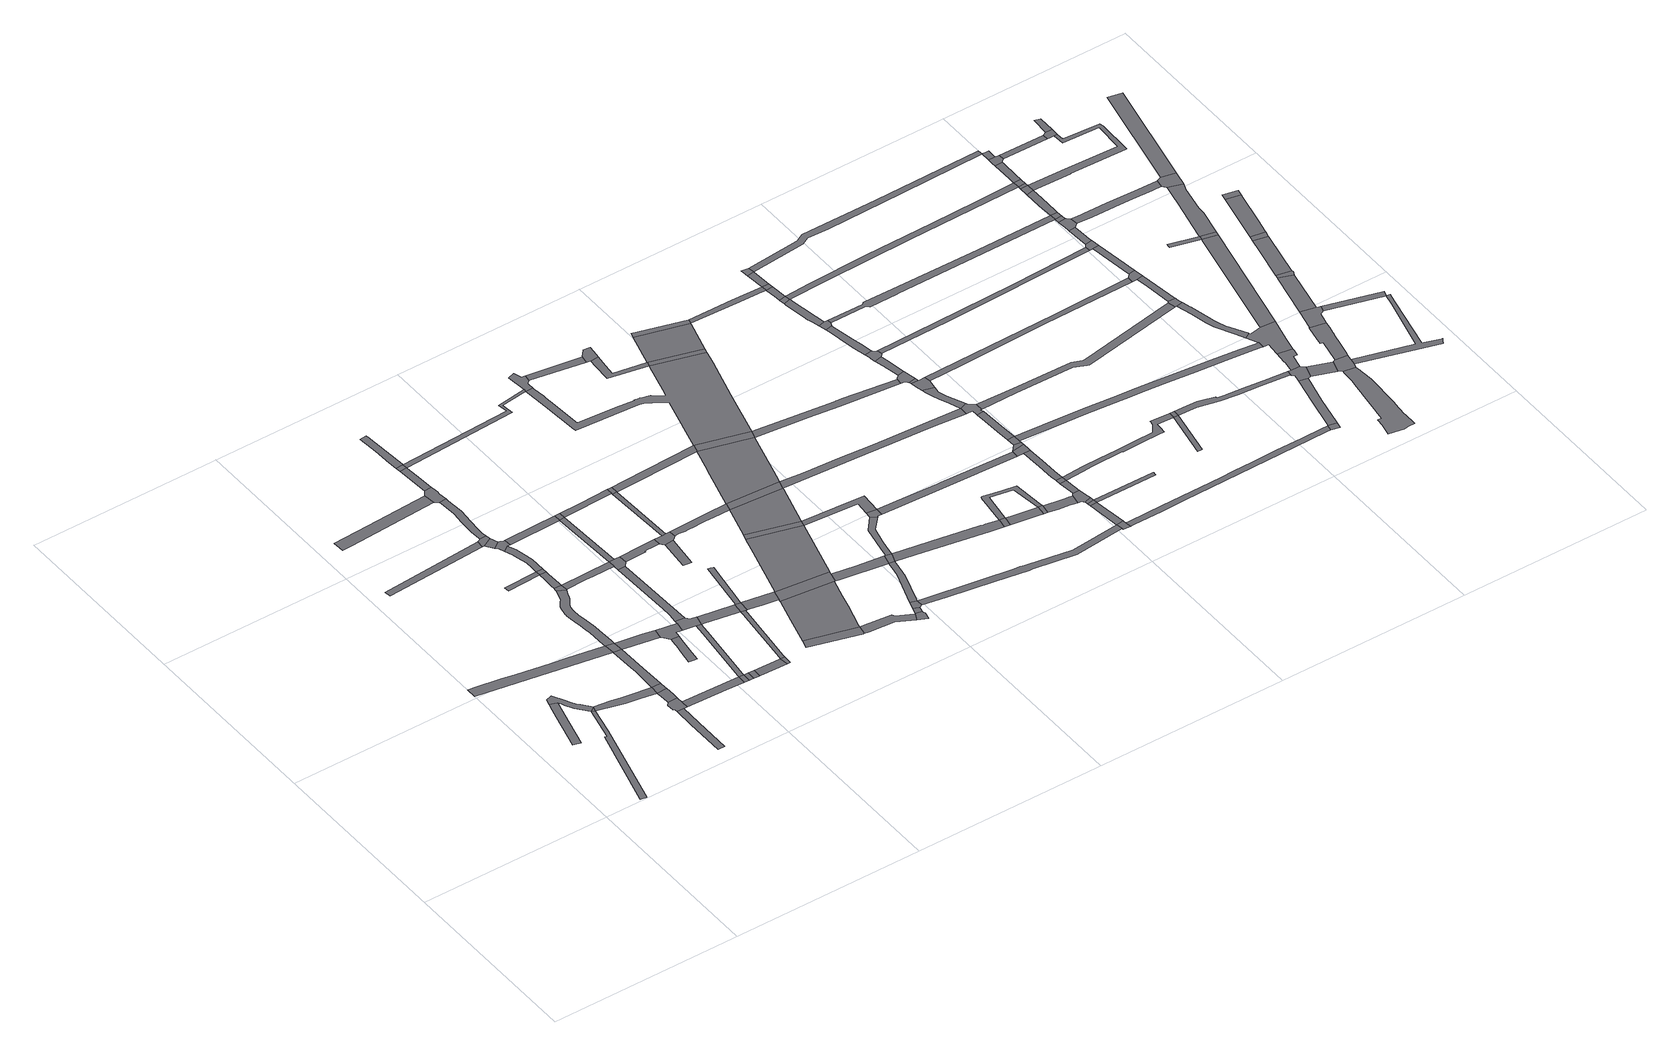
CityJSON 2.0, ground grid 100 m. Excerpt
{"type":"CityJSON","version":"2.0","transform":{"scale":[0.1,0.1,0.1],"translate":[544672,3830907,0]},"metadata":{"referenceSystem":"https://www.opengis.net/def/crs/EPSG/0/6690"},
"CityObjects":{
"road1":{"type":"Road","attributes":{"RoadStructureAttribute.sectionType":"1"},"geometry":[{"type":"MultiSurface","lod":"1","boundaries":[[[0,1,2,3,4,5,6,7,8,9]]]}]},
"road2":{"type":"Road","attributes":{"RoadStructureAttribute.sectionType":"1"},"geometry":[{"type":"MultiSurface","lod":"1","boundaries":[[[10,11,12,13,14,15,16,17]]]}]},
"road3":{"type":"Road","geometry":[{"type":"MultiSurface","lod":"1","boundaries":[[[18,19,20,21,22,23,10,17,24,25,26,0,27]]]}]},
"road4":{"type":"Road","geometry":[{"type":"MultiSurface","lod":"1","boundaries":[[[27,0,9]]]}]},
"road5":{"type":"Road","attributes":{"RoadStructureAttribute.sectionType":"1"},"geometry":[{"type":"MultiSurface","lod":"1","boundaries":[[[28,29,30,31,32,33,34,35,36]]]}]},
"road6":{"type":"Road","attributes":{"RoadStructureAttribute.sectionType":"1"},"geometry":[{"type":"MultiSurface","lod":"1","boundaries":[[[37,38,39,27,9,40,41,42,43,44]]]}]},
"road7":{"type":"Road","attributes":{"RoadStructureAttribute.sectionType":"1"},"geometry":[{"type":"MultiSurface","lod":"1","boundaries":[[[45,46,47,48,49,50,51]]]}]},
"road8":{"type":"Road","geometry":[{"type":"MultiSurface","lod":"1","boundaries":[[[52,53,54,55,56,57,45,51,58,59]]]}]},
"road9":{"type":"Road","attributes":{"RoadStructureAttribute.sectionType":"1"},"geometry":[{"type":"MultiSurface","lod":"1","boundaries":[[[60,61,43,62,53,52]]]}]},
"road10":{"type":"Road","geometry":[{"type":"MultiSurface","lod":"1","boundaries":[[[63,64,44,43,61]]]}]},
"road11":{"type":"Road","attributes":{"RoadStructureAttribute.sectionType":"1"},"geometry":[{"type":"MultiSurface","lod":"1","boundaries":[[[65,66,67,68,69]]]}]},
"road12":{"type":"Road","attributes":{"RoadStructureAttribute.sectionType":"1"},"geometry":[{"type":"MultiSurface","lod":"1","boundaries":[[[35,70,71,72,73,44,64,74,75,76]]]}]},
"road13":{"type":"Road","geometry":[{"type":"MultiSurface","lod":"1","boundaries":[[[36,35,76,77]]]}]},
"road14":{"type":"Road","attributes":{"RoadStructureAttribute.sectionType":"1"},"geometry":[{"type":"MultiSurface","lod":"1","boundaries":[[[78,59,58,79,80,81]]]}]},
"road15":{"type":"Road","attributes":{"RoadStructureAttribute.sectionType":"1"},"geometry":[{"type":"MultiSurface","lod":"1","boundaries":[[[82,83,84,85,86,87]]]}]},
"road16":{"type":"Road","attributes":{"RoadStructureAttribute.sectionType":"1"},"geometry":[{"type":"MultiSurface","lod":"1","boundaries":[[[88,89,90,91,92,93,94,95,96,97,98,99,100,101,102,103,104,105,106,36,77,107,108,109,110,111,112,113,114,115,116,117,118,119,120]]]}]},
"road17":{"type":"Road","geometry":[{"type":"MultiSurface","lod":"1","boundaries":[[[121,122,123,124,125,126]]]}]},
"road18":{"type":"Road","attributes":{"RoadStructureAttribute.sectionType":"1"},"geometry":[{"type":"MultiSurface","lod":"1","boundaries":[[[127,77,76,128,129,130]]]}]},
"road19":{"type":"Road","geometry":[{"type":"MultiSurface","lod":"1","boundaries":[[[131,132,133,134,88,120,135,136]]]}]},
"road20":{"type":"Road","geometry":[{"type":"MultiSurface","lod":"1","boundaries":[[[137,138,139,140,141,142,143,144,145,146,147]]]}]},
"road21":{"type":"Road","geometry":[{"type":"MultiSurface","lod":"1","boundaries":[[[81,80,148,149]]]}]},
"road22":{"type":"Road","attributes":{"RoadStructureAttribute.sectionType":"1"},"geometry":[{"type":"MultiSurface","lod":"1","boundaries":[[[150,151,152,126,153,154,131,136]]]}]},
"road23":{"type":"Road","geometry":[{"type":"MultiSurface","lod":"1","boundaries":[[[121,126,152,155]]]}]},
"road24":{"type":"Road","attributes":{"RoadStructureAttribute.sectionType":"1"},"geometry":[{"type":"MultiSurface","lod":"1","boundaries":[[[156,149,148,157,158,159]]]}]},
"road25":{"type":"Road","geometry":[{"type":"MultiSurface","lod":"1","boundaries":[[[160,161,162,163,164,65,69,165,166]]]}]},
"road26":{"type":"Road","attributes":{"RoadStructureAttribute.sectionType":"1"},"geometry":[{"type":"MultiSurface","lod":"1","boundaries":[[[166,165,167,168]]]}]},
"road27":{"type":"Road","attributes":{"RoadStructureAttribute.sectionType":"1"},"geometry":[{"type":"MultiSurface","lod":"1","boundaries":[[[169,170,171,172,173,174,175,176,177,178,121,155]]]}]},
"road28":{"type":"Road","geometry":[{"type":"MultiSurface","lod":"1","boundaries":[[[130,129,179,137,147,180,181,182,183,184]]]}]},
"road29":{"type":"Road","geometry":[{"type":"MultiSurface","lod":"1","boundaries":[[[159,158,185,186]]]}]},
"road30":{"type":"Road","geometry":[{"type":"MultiSurface","lod":"1","boundaries":[[[187,188,168,167,189,190,174,173,191,192]]]}]},
"road31":{"type":"Road","attributes":{"RoadStructureAttribute.sectionType":"1"},"geometry":[{"type":"MultiSurface","lod":"1","boundaries":[[[193,194,195,81,149,196,197,198]]]}]},
"road32":{"type":"Road","attributes":{"RoadStructureAttribute.sectionType":"1"},"geometry":[{"type":"MultiSurface","lod":"1","boundaries":[[[199,200,201,202,203,204,205,206,207,208,209,210,211,212,213,161,160]]]}]},
"road33":{"type":"Road","attributes":{"RoadStructureAttribute.sectionType":"1"},"geometry":[{"type":"MultiSurface","lod":"1","boundaries":[[[214,136,135,215,216,217]]]}]},
"road34":{"type":"Road","attributes":{"RoadStructureAttribute.sectionType":"1"},"geometry":[{"type":"MultiSurface","lod":"1","boundaries":[[[218,186,185,219,220,221]]]}]},
"road35":{"type":"Road","geometry":[{"type":"MultiSurface","lod":"1","boundaries":[[[222,223,224,225,226,227,82,87,228,206,205]]]}]},
"road36":{"type":"Road","geometry":[{"type":"MultiSurface","lod":"1","boundaries":[[[229,184,183,230,193,198,231,232,233]]]}]},
"road37":{"type":"Road","attributes":{"RoadStructureAttribute.sectionType":"1"},"geometry":[{"type":"MultiSurface","lod":"1","boundaries":[[[234,235,236,237,238,239,226,225]]]}]},
"road38":{"type":"Road","geometry":[{"type":"MultiSurface","lod":"1","boundaries":[[[240,241,237,236]]]}]},
"road39":{"type":"Road","attributes":{"RoadStructureAttribute.sectionType":"1"},"geometry":[{"type":"MultiSurface","lod":"1","boundaries":[[[242,243,244,245,229,233]]]}]},
"road40":{"type":"Road","geometry":[{"type":"MultiSurface","lod":"1","boundaries":[[[221,220,246,247]]]}]},
"road41":{"type":"Road","attributes":{"RoadStructureAttribute.sectionType":"1"},"geometry":[{"type":"MultiSurface","lod":"1","boundaries":[[[248,249,192,191,250]]]}]},
"road42":{"type":"Road","attributes":{"RoadStructureAttribute.sectionType":"1"},"geometry":[{"type":"MultiSurface","lod":"1","boundaries":[[[251,252,253,254,255,256,241,240]]]}]},
"road43":{"type":"Road","attributes":{"RoadStructureAttribute.sectionType":"1"},"geometry":[{"type":"MultiSurface","lod":"1","boundaries":[[[257,258,231,198,259,260,261,262,263]]]}]},
"road44":{"type":"Road","geometry":[{"type":"MultiSurface","lod":"1","boundaries":[[[214,217,243,242,264,265,266,267]]]}]},
"road45":{"type":"Road","attributes":{"RoadStructureAttribute.sectionType":"1"},"geometry":[{"type":"MultiSurface","lod":"1","boundaries":[[[262,268,269,221,247,270,271,272]]]}]},
"road46":{"type":"Road","attributes":{"RoadStructureAttribute.sectionType":"1"},"geometry":[{"type":"MultiSurface","lod":"1","boundaries":[[[273,250,214,267]]]}]},
"road47":{"type":"Road","geometry":[{"type":"MultiSurface","lod":"1","boundaries":[[[274,248,250,273]]]}]},
"road48":{"type":"Road","geometry":[{"type":"MultiSurface","lod":"1","boundaries":[[[263,262,272,275,276,277]]]}]},
"road49":{"type":"Road","attributes":{"RoadStructureAttribute.sectionType":"1"},"geometry":[{"type":"MultiSurface","lod":"1","boundaries":[[[278,279,265,264,280,281,282,283,284]]]}]},
"road50":{"type":"Road","attributes":{"RoadStructureAttribute.sectionType":"1"},"geometry":[{"type":"MultiSurface","lod":"1","boundaries":[[[285,286,287,288,277,276]]]}]},
"road51":{"type":"Road","attributes":{"RoadStructureAttribute.sectionType":"1"},"geometry":[{"type":"MultiSurface","lod":"1","boundaries":[[[289,276,275,290,291,292,293,294]]]}]},
"road52":{"type":"Road","geometry":[{"type":"MultiSurface","lod":"1","boundaries":[[[295,296,297,298,299]]]}]},
"road53":{"type":"Road","geometry":[{"type":"MultiSurface","lod":"1","boundaries":[[[300,301,302,303,304]]]}]},
"road54":{"type":"Road","attributes":{"RoadStructureAttribute.sectionType":"1"},"geometry":[{"type":"MultiSurface","lod":"1","boundaries":[[[305,306,274,273,307]]]}]},
"road55":{"type":"Road","geometry":[{"type":"MultiSurface","lod":"1","boundaries":[[[308,309,310,311,278,284,312,313,304,303,314,315,316]]]}]},
"road56":{"type":"Road","attributes":{"function":"2","RoadStructureAttribute.sectionType":"1"},"geometry":[{"type":"MultiSurface","lod":"1","boundaries":[[[317,318,319,295,299,320,321,322,323]]]}]},
"road57":{"type":"Road","attributes":{"RoadStructureAttribute.sectionType":"1"},"geometry":[{"type":"MultiSurface","lod":"1","boundaries":[[[324,325,326,240,236,327,328,329]]]}]},
"road58":{"type":"Road","attributes":{"RoadStructureAttribute.sectionType":"1"},"geometry":[{"type":"MultiSurface","lod":"1","boundaries":[[[330,331,310,309]]]}]},
"road59":{"type":"Road","geometry":[{"type":"MultiSurface","lod":"1","boundaries":[[[332,305,307,333,331,330]]]}]},
"road60":{"type":"Road","geometry":[{"type":"MultiSurface","lod":"1","boundaries":[[[294,293,317,323,334,335,336,337,338]]]}]},
"road61":{"type":"Road","attributes":{"RoadStructureAttribute.sectionType":"1"},"geometry":[{"type":"MultiSurface","lod":"1","boundaries":[[[339,340,341,299,298,342,343,344,345]]]}]},
"road62":{"type":"Road","attributes":{"RoadStructureAttribute.sectionType":"1"},"geometry":[{"type":"MultiSurface","lod":"1","boundaries":[[[346,347,348,308,316,349,350,351,352,353,354,355,356]]]}]},
"road63":{"type":"Road","attributes":{"function":"2","RoadStructureAttribute.sectionType":"1"},"geometry":[{"type":"MultiSurface","lod":"1","boundaries":[[[357,358,338,337,359,360]]]}]},
"road64":{"type":"Road","geometry":[{"type":"MultiSurface","lod":"1","boundaries":[[[361,345,344,362,363,364,365]]]}]},
"road65":{"type":"Road","attributes":{"RoadStructureAttribute.sectionType":"1"},"geometry":[{"type":"MultiSurface","lod":"1","boundaries":[[[366,361,365,367,368]]]}]},
"road66":{"type":"Road","geometry":[{"type":"MultiSurface","lod":"1","boundaries":[[[369,370,366,368,371,372,373,374,375]]]}]},
"road67":{"type":"Road","geometry":[{"type":"MultiSurface","lod":"1","boundaries":[[[376,357,360,377]]]}]},
"road68":{"type":"Road","attributes":{"RoadStructureAttribute.sectionType":"1"},"geometry":[{"type":"MultiSurface","lod":"1","boundaries":[[[378,379,380,332,330,381,382,383]]]}]},
"road69":{"type":"Road","attributes":{"RoadStructureAttribute.sectionType":"1"},"geometry":[{"type":"MultiSurface","lod":"1","boundaries":[[[384,385,335,334,386,387,388,389]]]}]},
"road70":{"type":"Road","attributes":{"function":"2","RoadStructureAttribute.sectionType":"1"},"geometry":[{"type":"MultiSurface","lod":"1","boundaries":[[[356,390,376,377,391,392,393,394,395]]]}]},
"road71":{"type":"Road","attributes":{"RoadStructureAttribute.sectionType":"1"},"geometry":[{"type":"MultiSurface","lod":"1","boundaries":[[[388,396,397,369,375,398,399,400,401]]]}]},
"road72":{"type":"Road","geometry":[{"type":"MultiSurface","lod":"1","boundaries":[[[402,403,404,405,406,407,324,329,408,409,410,411,412,413,414]]]}]},
"road73":{"type":"Road","geometry":[{"type":"MultiSurface","lod":"1","boundaries":[[[346,356,395,415]]]}]},
"road74":{"type":"Road","geometry":[{"type":"MultiSurface","lod":"1","boundaries":[[[389,388,401,416,417,418]]]}]},
"road75":{"type":"Road","attributes":{"function":"2","RoadStructureAttribute.sectionType":"1"},"geometry":[{"type":"MultiSurface","lod":"1","boundaries":[[[383,419,420,421,422,346,415,423,424,425]]]}]},
"road76":{"type":"Road","attributes":{"RoadStructureAttribute.sectionType":"1"},"geometry":[{"type":"MultiSurface","lod":"1","boundaries":[[[426,427,428,377,360,429,430,431,432,433]]]}]},
"road77":{"type":"Road","attributes":{"RoadStructureAttribute.sectionType":"1"},"geometry":[{"type":"MultiSurface","lod":"1","boundaries":[[[434,435,436,437,418,417,438,439,440,441,442]]]}]},
"road78":{"type":"Road","attributes":{"RoadStructureAttribute.sectionType":"1"},"geometry":[{"type":"MultiSurface","lod":"1","boundaries":[[[414,413,443,444]]]}]},
"road79":{"type":"Road","geometry":[{"type":"MultiSurface","lod":"1","boundaries":[[[378,383,425,445]]]}]},
"road80":{"type":"Road","attributes":{"RoadStructureAttribute.sectionType":"1"},"geometry":[{"type":"MultiSurface","lod":"1","boundaries":[[[446,447,448,449,450,451,452,453,454,455,456,457,458,459,460,461,408,329,462,463,464,465,466,467,468,469,470,471,472,473,378,445,474,475,476,477,478,479]]]}]},
"road81":{"type":"Road","geometry":[{"type":"MultiSurface","lod":"1","boundaries":[[[432,480,434,442,481,482,433]]]}]},
"road82":{"type":"Road","attributes":{"RoadStructureAttribute.sectionType":"1"},"geometry":[{"type":"MultiSurface","lod":"1","boundaries":[[[483,484,485,486,487,488,417,416,489,490,491,492]]]}]},
"road83":{"type":"Road","geometry":[{"type":"MultiSurface","lod":"1","boundaries":[[[493,494,444,443,495,496,497,498]]]}]},
"road84":{"type":"Road","attributes":{"RoadStructureAttribute.sectionType":"1"},"geometry":[{"type":"MultiSurface","lod":"1","boundaries":[[[499,500,496,495,501,502,479,503,504]]]}]},
"road85":{"type":"Road","attributes":{"RoadStructureAttribute.sectionType":"1"},"geometry":[{"type":"MultiSurface","lod":"1","boundaries":[[[505,506,507,508,509,510,375,374,511,512,513,514,515,516,517,518]]]}]},
"road86":{"type":"Road","geometry":[{"type":"MultiSurface","lod":"1","boundaries":[[[503,479,478,519]]]}]},
"road87":{"type":"Road","geometry":[{"type":"MultiSurface","lod":"1","boundaries":[[[492,491,520,521]]]}]},
"road88":{"type":"Road","attributes":{"RoadStructureAttribute.sectionType":"1"},"geometry":[{"type":"MultiSurface","lod":"1","boundaries":[[[522,523,524,525,526,527,415,395,528,529,530,531,532,533,534,535]]]}]},
"road89":{"type":"Road","attributes":{"RoadStructureAttribute.sectionType":"1"},"geometry":[{"type":"MultiSurface","lod":"1","boundaries":[[[536,503,519,537,538]]]}]},
"road90":{"type":"Road","attributes":{"RoadStructureAttribute.sectionType":"1"},"geometry":[{"type":"MultiSurface","lod":"1","boundaries":[[[539,540,541,433,482,542,543,544,545]]]}]},
"road91":{"type":"Road","attributes":{"RoadStructureAttribute.sectionType":"1"},"geometry":[{"type":"MultiSurface","lod":"1","boundaries":[[[546,547,521,520,548,549,550,551]]]}]},
"road92":{"type":"Road","geometry":[{"type":"MultiSurface","lod":"1","boundaries":[[[552,536,538,553]]]}]},
"road93":{"type":"Road","attributes":{"RoadStructureAttribute.sectionType":"1"},"geometry":[{"type":"MultiSurface","lod":"1","boundaries":[[[554,555,556,557,558,559,560,561,492,521,562,563,564,565,551,566]]]}]},
"road94":{"type":"Road","attributes":{"RoadStructureAttribute.sectionType":"1"},"geometry":[{"type":"MultiSurface","lod":"1","boundaries":[[[567,568,569,570,571,445,425,572,573,574,575,576,577]]]}]},
"road95":{"type":"Road","geometry":[{"type":"MultiSurface","lod":"1","boundaries":[[[551,550,578,579,566]]]}]},
"road96":{"type":"Road","attributes":{"RoadStructureAttribute.sectionType":"1"},"geometry":[{"type":"MultiSurface","lod":"1","boundaries":[[[580,581,579,578,582,583,584,585,586]]]}]},
"road97":{"type":"Road","geometry":[{"type":"MultiSurface","lod":"1","boundaries":[[[587,518,517,588,589,590]]]}]},
"road98":{"type":"Road","attributes":{"RoadStructureAttribute.sectionType":"1"},"geometry":[{"type":"MultiSurface","lod":"1","boundaries":[[[591,592,593,518,587]]]}]},
"road99":{"type":"Road","geometry":[{"type":"MultiSurface","lod":"1","boundaries":[[[594,595,596,597,598,586,585,599,600,601,602]]]}]},
"road100":{"type":"Road","geometry":[{"type":"MultiSurface","lod":"1","boundaries":[[[603,604,592,591]]]}]},
"road101":{"type":"Road","attributes":{"RoadStructureAttribute.sectionType":"1"},"geometry":[{"type":"MultiSurface","lod":"1","boundaries":[[[605,602,601,604,603]]]}]},
"road102":{"type":"Road","attributes":{"RoadStructureAttribute.sectionType":"1"},"geometry":[{"type":"MultiSurface","lod":"1","boundaries":[[[606,607,608,609,597,596]]]}]},
"road103":{"type":"Road","geometry":[{"type":"MultiSurface","lod":"1","boundaries":[[[610,611,608,607]]]}]},
"road104":{"type":"Road","attributes":{"RoadStructureAttribute.sectionType":"1"},"geometry":[{"type":"MultiSurface","lod":"1","boundaries":[[[612,613,614,615,616,617,618,619,620,621,611,610]]]}]},
"road105":{"type":"Road","attributes":{"RoadStructureAttribute.sectionType":"1"},"geometry":[{"type":"MultiSurface","lod":"1","boundaries":[[[622,553,538,623,624,625,626,627]]]}]},
"road106":{"type":"Road","geometry":[{"type":"MultiSurface","lod":"1","boundaries":[[[628,629,630,545,544,616,615]]]}]},
"road107":{"type":"Road","attributes":{"RoadStructureAttribute.sectionType":"1"},"geometry":[{"type":"MultiSurface","lod":"1","boundaries":[[[631,632,630,629,633]]]}]},
"road108":{"type":"Road","geometry":[{"type":"MultiSurface","lod":"1","boundaries":[[[634,635,636,631,633,637]]]}]},
"road109":{"type":"Road","attributes":{"RoadStructureAttribute.sectionType":"1"},"geometry":[{"type":"MultiSurface","lod":"1","boundaries":[[[638,639,640,641,642,635,634]]]}]},
"road110":{"type":"Road","geometry":[{"type":"MultiSurface","lod":"1","boundaries":[[[643,644,645,646,577,576,647,648,649,650,651]]]}]},
"road111":{"type":"Road","attributes":{"RoadStructureAttribute.sectionType":"1"},"geometry":[{"type":"MultiSurface","lod":"1","boundaries":[[[652,653,654,655,656,657,658,535,659,660,661,662]]]}]},
"road112":{"type":"Road","attributes":{"RoadStructureAttribute.sectionType":"1"},"geometry":[{"type":"MultiSurface","lod":"1","boundaries":[[[663,651,650,664,665]]]}]},
"road113":{"type":"Road","attributes":{"RoadStructureAttribute.sectionType":"1"},"geometry":[{"type":"MultiSurface","lod":"1","boundaries":[[[666,667,668,669,603,591]]]}]},
"road114":{"type":"Road","geometry":[{"type":"MultiSurface","lod":"1","boundaries":[[[664,670,652,662,671,672,673,674,665]]]}]},
"road115":{"type":"Road","geometry":[{"type":"MultiSurface","lod":"1","boundaries":[[[675,676,659,535,534,677,678,679,640,639,680,681,682,683]]]}]},
"road116":{"type":"Road","attributes":{"RoadStructureAttribute.sectionType":"1"},"geometry":[{"type":"MultiSurface","lod":"1","boundaries":[[[684,685,686,687,688,689,690,644,643]]]}]},
"road117":{"type":"Road","geometry":[{"type":"MultiSurface","lod":"1","boundaries":[[[691,692,693,694,695,687,686,696,697,698]]]}]},
"road118":{"type":"Road","attributes":{"RoadStructureAttribute.sectionType":"1"},"geometry":[{"type":"MultiSurface","lod":"1","boundaries":[[[699,700,701,702,703,704,705,706,707,708,709,710,693,692]]]}]},
"road119":{"type":"Road","geometry":[{"type":"MultiSurface","lod":"1","boundaries":[[[711,712,713,704,703,714,715,716,717]]]}]},
"road120":{"type":"Road","attributes":{"RoadStructureAttribute.sectionType":"1"},"geometry":[{"type":"MultiSurface","lod":"1","boundaries":[[[718,719,720,721,722,723,724,725,726,727,728,712,711]]]}]},
"road121":{"type":"Road","geometry":[{"type":"MultiSurface","lod":"1","boundaries":[[[729,730,723,722]]]}]},
"road122":{"type":"Road","attributes":{"RoadStructureAttribute.sectionType":"1"},"geometry":[{"type":"MultiSurface","lod":"1","boundaries":[[[731,626,732,730,729]]]}]},
"road123":{"type":"Road","geometry":[{"type":"MultiSurface","lod":"1","boundaries":[[[733,627,626,731]]]}]},
"road124":{"type":"Road","attributes":{"RoadStructureAttribute.sectionType":"1"},"geometry":[{"type":"MultiSurface","lod":"1","boundaries":[[[734,735,627,733]]]}]},
"road125":{"type":"Road","geometry":[{"type":"MultiSurface","lod":"1","boundaries":[[[736,735,734,737]]]}]},
"road126":{"type":"Road","attributes":{"RoadStructureAttribute.sectionType":"1"},"geometry":[{"type":"MultiSurface","lod":"1","boundaries":[[[738,739,740,741,742,743,744,745,746,747,748,749,610,607,750,751,752,753,754,755,756,757,758,759,760]]]}]},
"road127":{"type":"Road","attributes":{"RoadStructureAttribute.sectionType":"1"},"geometry":[{"type":"MultiSurface","lod":"1","boundaries":[[[761,762,763,764,765,766,767,768,769,770,590,589,771,772,773,774,775,776,777,778,779]]]}]},
"road128":{"type":"Road","attributes":{"RoadStructureAttribute.sectionType":"1"},"geometry":[{"type":"MultiSurface","lod":"1","boundaries":[[[759,780,781,782,783]]]}]},
"road129":{"type":"Road","geometry":[{"type":"MultiSurface","lod":"1","boundaries":[[[760,759,783,784]]]}]},
"road130":{"type":"Road","attributes":{"RoadStructureAttribute.sectionType":"1"},"geometry":[{"type":"MultiSurface","lod":"1","boundaries":[[[785,786,787,788,789,790,791,792,793,794,634,637,795,796,797,798,799,800,801,802,803,804,805,806,807]]]}]},
"road131":{"type":"Road","attributes":{"RoadStructureAttribute.sectionType":"1"},"geometry":[{"type":"MultiSurface","lod":"1","boundaries":[[[808,809,810,811,812,683,682,813,814,815,816,817,818]]]}]},
"road132":{"type":"Road","attributes":{"RoadStructureAttribute.sectionType":"1"},"geometry":[{"type":"MultiSurface","lod":"1","boundaries":[[[819,820,673,672,821,822,823]]]}]},
"road133":{"type":"Road","attributes":{"RoadStructureAttribute.sectionType":"1"},"geometry":[{"type":"MultiSurface","lod":"1","boundaries":[[[824,825,826,698,697,827,828]]]}]},
"road134":{"type":"Road","attributes":{"RoadStructureAttribute.sectionType":"1"},"geometry":[{"type":"MultiSurface","lod":"1","boundaries":[[[829,830,831,832,833,834,717,716,835,836,837,838,839,840,841,842]]]}]},
"road135":{"type":"Road","attributes":{"RoadStructureAttribute.sectionType":"1"},"geometry":[{"type":"MultiSurface","lod":"1","boundaries":[[[843,844,845,846,847,729,722,848,849,850]]]}]},
"road136":{"type":"Road","attributes":{"RoadStructureAttribute.sectionType":"1"},"geometry":[{"type":"MultiSurface","lod":"1","boundaries":[[[851,852,853,737,734,854,855,856,857,858,859]]]}]},
"road137":{"type":"Road","attributes":{"RoadStructureAttribute.sectionType":"1"},"geometry":[{"type":"MultiSurface","lod":"1","boundaries":[[[860,861,862,863,864,865,866,867,868,784,783,869,870,871,872,873,874,875]]]}]},
"road138":{"type":"Road","geometry":[{"type":"MultiSurface","lod":"1","boundaries":[[[876,761,779,877,878]]]}]},
"road139":{"type":"Road","attributes":{"RoadStructureAttribute.sectionType":"1"},"geometry":[{"type":"MultiSurface","lod":"1","boundaries":[[[879,880,876,878,881,882,883]]]}]},
"road140":{"type":"Road","geometry":[{"type":"MultiSurface","lod":"1","boundaries":[[[884,875,874,885,886,887,879,883,888,889,890,891]]]}]},
"road141":{"type":"Road","geometry":[{"type":"MultiSurface","lod":"1","boundaries":[[[892,893,808,818,894,895,896,897,898]]]}]},
"road142":{"type":"Road","attributes":{"RoadStructureAttribute.sectionType":"1"},"geometry":[{"type":"MultiSurface","lod":"1","boundaries":[[[899,900,901,902,903,904,905,906,907,908,909,895,894,910,911,912,913,914,915,916]]]}]},
"road143":{"type":"Road","geometry":[{"type":"MultiSurface","lod":"1","boundaries":[[[917,918,919,920,921,922,923,924,925,926,927,928,929,930,931,932,933,934,935,936,937,938,939,940]]]}]},
"road144":{"type":"Road","attributes":{"RoadStructureAttribute.sectionType":"1"},"geometry":[{"type":"MultiSurface","lod":"1","boundaries":[[[941,942,943,944,945,891,890,946,947,948,949]]]}]},
"road145":{"type":"Road","attributes":{"RoadStructureAttribute.sectionType":"1"},"geometry":[{"type":"MultiSurface","lod":"1","boundaries":[[[950,951,952,953,892,898]]]}]},
"road146":{"type":"Road","geometry":[{"type":"MultiSurface","lod":"1","boundaries":[[[954,955,956,957,819,823,951,950]]]}]},
"road147":{"type":"Road","attributes":{"RoadStructureAttribute.sectionType":"1"},"geometry":[{"type":"MultiSurface","lod":"1","boundaries":[[[889,888,958,959]]]}]},
"road148":{"type":"Road","geometry":[{"type":"MultiSurface","lod":"1","boundaries":[[[960,961,962,916,915,963,807,806,964,965,966,941,949,967,968]]]}]},
"road149":{"type":"Road","attributes":{"RoadStructureAttribute.sectionType":"1"},"geometry":[{"type":"MultiSurface","lod":"1","boundaries":[[[969,970,971,972,973,974,975,976,955,954]]]}]},
"road150":{"type":"Road","geometry":[{"type":"MultiSurface","lod":"1","boundaries":[[[977,978,979,824,828,972,971]]]}]},
"road151":{"type":"Road","attributes":{"RoadStructureAttribute.sectionType":"1"},"geometry":[{"type":"MultiSurface","lod":"1","boundaries":[[[980,981,982,983,984,985,978,977]]]}]},
"road152":{"type":"Road","geometry":[{"type":"MultiSurface","lod":"1","boundaries":[[[986,959,958,987,917,940,988,989,990]]]}]},
"road153":{"type":"Road","geometry":[{"type":"MultiSurface","lod":"1","boundaries":[[[991,992,993,994,995,984,983,996,997]]]}]},
"road154":{"type":"Road","attributes":{"RoadStructureAttribute.sectionType":"1"},"geometry":[{"type":"MultiSurface","lod":"1","boundaries":[[[998,999,841,1000,992,991]]]}]},
"road155":{"type":"Road","geometry":[{"type":"MultiSurface","lod":"1","boundaries":[[[1001,842,841,999]]]}]},
"road156":{"type":"Road","attributes":{"RoadStructureAttribute.sectionType":"1"},"geometry":[{"type":"MultiSurface","lod":"1","boundaries":[[[1002,1003,1004,1005,1006,1007,842,1001]]]}]},
"road157":{"type":"Road","geometry":[{"type":"MultiSurface","lod":"1","boundaries":[[[1008,1006,1005,1009]]]}]},
"road158":{"type":"Road","attributes":{"RoadStructureAttribute.sectionType":"1"},"geometry":[{"type":"MultiSurface","lod":"1","boundaries":[[[1010,850,1008,1009]]]}]},
"road159":{"type":"Road","attributes":{"RoadStructureAttribute.sectionType":"1"},"geometry":[{"type":"MultiSurface","lod":"1","boundaries":[[[1011,1012,1013,1014,1015,986,990,1016,1017,1018,1019,1020,1021,1022]]]}]},
"road160":{"type":"Road","geometry":[{"type":"MultiSurface","lod":"1","boundaries":[[[1023,843,850,1010]]]}]},
"road161":{"type":"Road","attributes":{"RoadStructureAttribute.sectionType":"1"},"geometry":[{"type":"MultiSurface","lod":"1","boundaries":[[[1024,1025,1026,1027,1028,843,1023]]]}]},
"road162":{"type":"Road","geometry":[{"type":"MultiSurface","lod":"1","boundaries":[[[1029,1030,1027,1026,1031,1032,1033,1034,1035,1036]]]}]},
"road163":{"type":"Road","attributes":{"RoadStructureAttribute.sectionType":"1"},"geometry":[{"type":"MultiSurface","lod":"1","boundaries":[[[858,1029,1036,1037,1038]]]}]},
"road164":{"type":"Road","attributes":{"RoadStructureAttribute.sectionType":"1"},"geometry":[{"type":"MultiSurface","lod":"1","boundaries":[[[1039,1040,1041,1042,960,968,1043,1044]]]}]},
"road165":{"type":"Road","geometry":[{"type":"MultiSurface","lod":"1","boundaries":[[[1045,1046,1047,1011,1022,1048,1049,1050,1051,1052,1053,1054]]]}]},
"road166":{"type":"Road","geometry":[{"type":"MultiSurface","lod":"1","boundaries":[[[1055,1056,1057,1058,1039,1059]]]}]},
"road167":{"type":"Road","attributes":{"RoadStructureAttribute.sectionType":"1"},"geometry":[{"type":"MultiSurface","lod":"1","boundaries":[[[1060,1061,1062,997,996,1063,1064,1065,1066,1067,1068]]]}]},
"road168":{"type":"Road","attributes":{"RoadStructureAttribute.sectionType":"1"},"geometry":[{"type":"MultiSurface","lod":"1","boundaries":[[[1069,1070,1045,1054,1071,1072]]]}]},
"road169":{"type":"Road","attributes":{"RoadStructureAttribute.sectionType":"1"},"geometry":[{"type":"MultiSurface","lod":"1","boundaries":[[[1073,1074,1075,1076,989,988,1077,1078,1079,1080,1081,1082,1083]]]}]},
"road170":{"type":"Road","attributes":{"RoadStructureAttribute.sectionType":"1"},"geometry":[{"type":"MultiSurface","lod":"1","boundaries":[[[1033,1032,1084,1085]]]}]},
"road171":{"type":"Road","geometry":[{"type":"MultiSurface","lod":"1","boundaries":[[[1086,1069,1072,1087,1088,1089,1090]]]}]},
"road172":{"type":"Road","geometry":[{"type":"MultiSurface","lod":"1","boundaries":[[[1059,1039,1044,1091]]]}]},
"road173":{"type":"Road","attributes":{"RoadStructureAttribute.sectionType":"1"},"geometry":[{"type":"MultiSurface","lod":"1","boundaries":[[[1052,1051,1073,1092]]]}]},
"road174":{"type":"Road","attributes":{"RoadStructureAttribute.sectionType":"1"},"geometry":[{"type":"MultiSurface","lod":"1","boundaries":[[[1093,1094,1095,1096,1097,1098,1099,1100,1101,1102,1103,1104,1105,1106,1107,1009,1005]]]}]},
"road175":{"type":"Road","attributes":{"RoadStructureAttribute.sectionType":"1"},"geometry":[{"type":"MultiSurface","lod":"1","boundaries":[[[1108,1109,1086,1090,1110,1111]]]}]},
"road176":{"type":"Road","attributes":{"RoadStructureAttribute.sectionType":"1"},"geometry":[{"type":"MultiSurface","lod":"1","boundaries":[[[1112,1113,1114,1115,1059,1091,1116,1117,1118,1119,1120,1121]]]}]},
"road177":{"type":"Road","geometry":[{"type":"MultiSurface","lod":"1","boundaries":[[[1122,1085,1084,1123,1124,1102,1101,1125,1126]]]}]},
"road178":{"type":"Road","geometry":[{"type":"MultiSurface","lod":"1","boundaries":[[[1127,1108,1111,1128]]]}]},
"road179":{"type":"Road","attributes":{"RoadStructureAttribute.sectionType":"1"},"geometry":[{"type":"MultiSurface","lod":"1","boundaries":[[[1129,1130,1122,1126,1131]]]}]},
"road180":{"type":"Road","geometry":[{"type":"MultiSurface","lod":"1","boundaries":[[[1132,1068,1067,1133,1112,1121,1134]]]}]},
"road181":{"type":"Road","attributes":{"RoadStructureAttribute.sectionType":"1"},"geometry":[{"type":"MultiSurface","lod":"1","boundaries":[[[1135,1127,1128,1136,1137,1138,1139,1140]]]}]},
"road182":{"type":"Road","geometry":[{"type":"MultiSurface","lod":"1","boundaries":[[[1141,1135,1140,1142]]]}]},
"road183":{"type":"Road","attributes":{"RoadStructureAttribute.sectionType":"1"},"geometry":[{"type":"MultiSurface","lod":"1","boundaries":[[[1143,1132,1134,1144]]]}]}
},
"vertices":[
[367,628,0],[325,448,0],[315,451,0],[195,17,0],[194,12,0],[226,6,0],[227,8,0],[289,238,0],[350,476,0],[382,620,0],
[240,774,0],[237,760,0],[217,687,0],[165,489,0],[205,479,0],[256,677,0],[258,683,0],[278,761,0],
[353,693,0],[339,709,0],[328,731,0],[312,761,0],[283,817,0],[249,806,0],[288,745,0],[294,730,0],[316,688,0],[392,648,0],
[483,987,0],[412,999,0],[241,1029,0],[166,1041,0],[46,1062,0],[3,1069,0],[3,1014,0],[682,898,0],[677,953,0],
[572,618,0],[527,626,0],[484,633,0],[477,594,0],[522,582,0],[596,570,0],[679,556,0],[680,602,0],
[677,403,0],[677,293,0],[676,86,0],[712,86,0],[712,232,0],[714,402,0],[715,402,0],
[733,479,0],[682,477,0],[667,462,0],[670,422,0],[677,422,0],[677,412,0],[733,401,0],[734,445,0],
[732,510,0],[731,558,0],[681,509,0],
[731,575,0],[730,603,0],
[626,1863,0],[92,1824,0],[94,1791,0],[539,1819,0],[624,1824,0],
[685,765,0],[685,764,0],[686,734,0],[685,724,0],[726,735,0],[725,765,0],[723,892,0],
[720,946,0],
[1039,434,0],[942,394,0],[1038,390,0],[1040,435,0],
[619,2257,0],[290,2238,0],[100,2227,0],[103,2167,0],[153,2170,0],[625,2198,0],
[718,1386,0],[708,1355,0],[701,1332,0],[699,1328,0],[699,1327,0],[683,1309,0],[671,1291,0],[664,1273,0],[662,1256,0],[658,1233,0],[658,1231,0],[657,1221,0],[659,1193,0],[663,1156,0],[667,1128,0],[670,1096,0],[670,1093,0],[673,1065,0],[677,968,0],[720,968,0],[718,1035,0],[717,1086,0],[715,1098,0],[709,1145,0],[702,1196,0],[702,1229,0],[706,1262,0],[715,1280,0],[730,1299,0],[735,1308,0],[740,1319,0],[749,1341,0],[760,1366,0],
[720,1544,0],[543,1538,0],[542,1538,0],[543,1524,0],[545,1511,0],[720,1518,0],
[860,922,0],[739,889,0],[911,860,0],[920,911,0],
[720,1407,0],[720,1398,0],[719,1398,0],[717,1398,0],[761,1368,0],[757,1404,0],
[943,818,0],[937,779,0],[936,767,0],[928,717,0],[918,648,0],[938,645,0],[958,642,0],[968,711,0],[976,768,0],[977,773,0],[983,813,0],
[1063,389,0],[1065,434,0],
[758,1424,0],[756,1500,0],[756,1519,0],[720,1476,0],[720,1424,0],
[756,1544,0],
[1073,433,0],[1084,388,0],[1088,388,0],[1090,433,0],
[682,1875,0],[648,1873,0],[645,1871,0],[642,1870,0],[631,1866,0],[635,1825,0],[685,1851,0],
[664,1784,0],[700,1811,0],
[755,1624,0],[744,1678,0],[734,1722,0],[720,1760,0],[719,1762,0],[687,1741,0],[702,1699,0],[709,1670,0],[722,1619,0],[721,1581,0],
[923,844,0],[986,833,0],[988,846,0],[1005,843,0],[1018,841,0],[1027,892,0],
[1120,387,0],[1122,432,0],
[728,1801,0],[710,1808,0],[676,1768,0],[679,1764,0],[732,1762,0],[731,1800,0],
[1088,829,0],[1081,769,0],[1041,443,0],[1066,442,0],[1105,769,0],[1111,824,0],
[678,1900,0],[678,1931,0],[683,1994,0],[689,2078,0],[686,2123,0],[683,2168,0],[682,2183,0],[645,2181,0],[646,2167,0],[650,2114,0],[652,2079,0],[647,2018,0],[642,1935,0],[645,1896,0],[647,1878,0],
[1025,1411,0],[872,1371,0],[909,1371,0],[1026,1373,0],
[1257,427,0],[1125,387,0],[1268,382,0],[1262,427,0],
[679,2231,0],[679,2244,0],[677,2271,0],[675,2287,0],[638,2284,0],[626,2268,0],[637,2188,0],
[1029,909,0],[1086,829,0],[1126,878,0],[1090,884,0],[1077,903,0],
[670,2360,0],[663,2456,0],[663,2458,0],[626,2455,0],[627,2440,0],[638,2285,0],
[661,2486,0],[624,2483,0],
[1066,1343,0],[1026,1342,0],[1035,1007,0],[1035,960,0],
[1283,382,0],[1285,426,0],
[1011,1808,0],[909,1806,0],[1012,1770,0],
[661,2492,0],[645,2733,0],[644,2741,0],[607,2738,0],[615,2631,0],[620,2532,0],
[1308,847,0],[1135,876,0],[1120,823,0],[1125,822,0],[1288,794,0],[1306,791,0],[1310,846,0],
[1085,1368,0],[1084,1411,0],[1064,1411,0],[1053,1411,0],
[1304,771,0],[1264,440,0],[1287,439,0],[1327,771,0],[1329,787,0],
[1039,1775,0],
[1038,1809,0],
[1337,785,0],[1341,840,0],[1315,845,0],
[1277,1417,0],[1199,1415,0],[1198,1371,0],[1197,1377,0],[1214,1378,0],[1228,1378,0],[1279,1380,0],
[1383,1109,0],[1369,1112,0],[1356,1116,0],[1355,1114,0],
[1344,840,0],[1349,783,0],[1415,772,0],[1480,761,0],[1493,758,0],[1505,813,0],
[1414,469,0],[1401,422,0],[1664,350,0],[1668,350,0],[1677,397,0],
[1280,1198,0],[1302,1195,0],[1324,1193,0],[1343,1362,0],[1297,1360,0],
[1306,1817,0],[1154,1811,0],[1306,1783,0],
[1365,1419,0],[1343,1419,0],[1322,1418,0],[1314,1418,0],[1280,1379,0],[1288,1370,0],[1357,1375,0],[1364,1381,0],[1366,1384,0],
[1490,747,0],[1489,742,0],[1454,616,0],[1681,413,0],[1718,544,0],[1737,615,0],[1766,717,0],
[1402,2589,0],[1246,2567,0],[1252,2514,0],[1267,2492,0],[1261,2557,0],[1400,2574,0],
[1331,1778,0],[1307,1777,0],
[1330,1818,0],[1307,1780,0],
[1770,716,0],[1783,768,0],[1785,776,0],[1786,781,0],[1509,812,0],
[1849,366,0],[1842,381,0],[1702,395,0],[1692,347,0],[1823,334,0],[1913,289,0],[1931,325,0],
[1681,1429,0],[1675,1428,0],[1577,1425,0],[1392,1385,0],[1423,1383,0],[1444,1383,0],[1468,1384,0],[1522,1385,0],[1574,1385,0],[1578,1386,0],[1670,1387,0],
[1612,1180,0],[1587,1089,0],[1835,956,0],[1876,1106,0],
[1932,327,0],[1962,265,0],[1970,304,0],[1966,317,0],[1965,320,0],
[1943,361,0],[1970,338,0],[1974,351,0],
[1958,404,0],[1951,383,0],[1980,354,0],[1980,355,0],[1985,356,0],[1990,357,0],[1990,394,0],
[1620,1210,0],[1885,1136,0],
[1795,1837,0],[1789,1837,0],[1401,1821,0],[1339,1778,0],[1446,1782,0],[1784,1795,0],
[1908,746,0],[1793,766,0],[1790,713,0],[2030,674,0],[2035,674,0],[2049,727,0],
[1664,1367,0],[1886,1140,0],[1886,1141,0],[1947,1359,0],[1949,1366,0],[1949,1367,0],
[2032,655,0],[2021,590,0],[1995,407,0],[2047,563,0],[2063,655,0],[2066,670,0],
[1440,2664,0],[1439,2667,0],[1433,2688,0],[1428,2704,0],[1392,2694,0],[1402,2590,0],[1439,2576,0],[1439,2609,0],[1438,2611,0],[1439,2612,0],[1451,2624,0],[1453,2626,0],[1458,2661,0],
[1962,1412,0],
[2066,671,0],[2084,721,0],[2056,726,0],
[1782,1790,0],[1778,1776,0],[1755,1694,0],[1739,1636,0],[1966,1428,0],[2047,1719,0],[2048,1722,0],
[2213,1112,0],[2187,1114,0],[2162,1116,0],[1879,1106,0],[2159,1084,0],[2161,1084,0],[2153,1013,0],[2206,1007,0],
[2149,981,0],[2092,911,0],[2067,779,0],[2059,739,0],[2087,736,0],[2094,779,0],[2101,818,0],[2120,898,0],[2180,962,0],
[1734,2578,0],[1741,2617,0],
[2061,1764,0],
[1948,2386,0],[1897,2203,0],[1892,2186,0],[1884,2191,0],[1838,2225,0],[1795,2238,0],[1788,2240,0],[1785,2240,0],[1760,2243,0],[1760,2241,0],[1663,2251,0],[1461,2266,0],[1450,2442,0],[1447,2486,0],[1446,2501,0],[1438,2566,0],[1406,2501,0],[1410,2440,0],[1425,2238,0],[1426,2228,0],[1440,2227,0],[1755,2206,0],[1779,2202,0],[1780,2201,0],[1814,2180,0],[1859,2152,0],[1872,2143,0],[1878,2139,0],[2066,1782,0],[2131,2020,0],[2193,2243,0],[2202,2280,0],[2213,2320,0],[1950,2393,0],
[2150,985,0],[2184,967,0],[2204,966,0],
[2604,630,0],[2544,641,0],[2532,641,0],[2520,645,0],[2273,688,0],[2090,720,0],[2205,646,0],[2533,587,0],[2601,577,0],[2609,629,0],
[1773,2655,0],[1770,2651,0],[1758,2574,0],[1801,2577,0],[1806,2620,0],[1809,2650,0],
[1785,2450,0],[1795,2534,0],[1755,2535,0],[1747,2434,0],[1957,2418,0],[1956,2419,0],
[2759,270,0],[2536,308,0],[2521,311,0],[2501,315,0],[2463,320,0],[2318,341,0],[2108,336,0],[2351,298,0],[2465,279,0],[2521,270,0],[2536,268,0],[2756,235,0],[3021,261,0],[3018,296,0],
[2220,2345,0],
[2630,572,0],[2638,624,0],
[2747,1358,0],[2525,1370,0],[2435,1376,0],[2282,1387,0],[2085,1400,0],[1995,1409,0],[1954,1366,0],[2279,1347,0],[2383,1341,0],[2526,1332,0],[2673,1324,0],[2744,1318,0],[2911,1304,0],[2914,1349,0],
[2005,2595,0],[2268,2516,0],[2270,2522,0],
[2546,988,0],[2529,987,0],[2313,1000,0],[2311,960,0],[2529,950,0],[2928,935,0],[2929,971,0],
[2792,600,0],[2665,620,0],[2643,570,0],[2770,550,0],[2794,546,0],[2801,599,0],
[2013,2621,0],[2277,2548,0],
[2821,621,0],[2809,773,0],[2740,785,0],[2641,804,0],[2633,799,0],[2630,784,0],[2629,776,0],[2612,652,0],[2642,648,0],[2663,781,0],[2781,758,0],[2798,625,0],[2823,598,0],
[2522,1710,0],[2508,1712,0],[2504,1712,0],[2489,1714,0],[2486,1714,0],[2052,1722,0],[2325,1693,0],[2481,1675,0],[2522,1670,0],[2794,1642,0],[2797,1675,0],
[2815,543,0],[2823,595,0],
[2955,573,0],[2930,577,0],[2866,535,0],[2927,526,0],[2945,523,0],[2962,520,0],[2971,571,0],
[3055,300,0],[3022,255,0],[3062,250,0],[3057,284,0],
[3033,473,0],[2997,468,0],[3009,372,0],
[3023,548,0],[3019,578,0],[3018,585,0],[2982,583,0],[2980,582,0],[2982,517,0],[2989,509,0],[2993,505,0],[3028,516,0],
[3031,493,0],[2995,487,0],
[3030,500,0],
[3016,602,0],[3011,674,0],[2975,671,0],[2981,600,0],
[3007,701,0],[2973,699,0],
[3003,757,0],[3003,788,0],[3002,846,0],[2999,935,0],[2962,934,0],[2966,843,0],[2968,793,0],[2968,788,0],[2968,757,0],[2970,728,0],
[2514,2544,0],[2273,2522,0],[2514,2514,0],[2654,2510,0],[2676,2509,0],[2674,2539,0],
[2999,949,0],[2998,984,0],[2931,973,0],
[2960,1007,0],[2957,1003,0],[2997,1001,0],
[2996,1054,0],[2959,1052,0],[2960,1029,0],[2997,1016,0],
[2991,1146,0],[2985,1271,0],[2948,1269,0],[2951,1212,0],[2956,1104,0],
[2853,1701,0],[2816,1693,0],[2815,1692,0],[2801,1678,0],[2815,1640,0],[2819,1636,0],[2826,1629,0],[2829,1626,0],[2866,1633,0],
[2844,1547,0],[2847,1530,0],[2856,1503,0],[2861,1487,0],[2870,1458,0],[2871,1452,0],[2892,1404,0],[2950,1363,0],[2910,1455,0],[2897,1499,0],[2901,1531,0],
[2868,1623,0],[2832,1614,0],[2870,1613,0],
[3356,471,0],[3358,481,0],[3359,491,0],[3358,491,0],
[2837,1583,0],[2906,1563,0],[2908,1581,0],[2906,1614,0],[2879,1613,0],
[2958,1348,0],[2956,1349,0],[2922,1303,0],[2934,1302,0],[2946,1301,0],[2978,1289,0],[2982,1289,0],[2986,1289,0],[2985,1329,0],
[2834,1811,0],[2831,1830,0],[2829,1841,0],[2789,1833,0],[2794,1811,0],[2799,1786,0],[2815,1697,0],
[2833,1885,0],[2818,1900,0],[2778,1892,0],[2783,1867,0],[2785,1856,0],[2838,1852,0],[2843,1858,0],[2837,1885,0],
[2817,1904,0],[2805,1966,0],[2795,2016,0],[2772,2137,0],[2771,2141,0],[2735,2133,0],[2744,2094,0],[2749,2051,0],[2764,1964,0],[2765,1962,0],[2765,1960,0],[2765,1959,0],
[2760,2182,0],[2726,2175,0],[2731,2152,0],[2772,2143,0],[2776,2152,0],[2780,2162,0],[2780,2182,0],
[2751,2236,0],[2750,2244,0],[2727,2388,0],[2727,2391,0],[2725,2399,0],[2688,2384,0],[2688,2377,0],[2706,2250,0],[2710,2238,0],[2710,2236,0],[2717,2213,0],
[2719,2426,0],[2684,2417,0],
[2712,2512,0],[2681,2454,0],
[2710,2540,0],
[2702,2644,0],[2666,2637,0],
[2663,2683,0],[2699,2678,0],
[3554,783,0],[3551,783,0],[3551,782,0],[3547,763,0],[3546,757,0],[3514,715,0],[3417,713,0],[3312,711,0],[3222,709,0],[3131,707,0],[3077,705,0],[3056,703,0],[3108,681,0],[3159,683,0],[3330,686,0],[3331,683,0],[3437,686,0],[3529,688,0],[3560,688,0],[3561,723,0],[3562,747,0],[3652,744,0],[3653,778,0],
[4176,297,0],[4146,296,0],[4039,295,0],[3890,294,0],[3761,292,0],[3657,291,0],[3585,289,0],[3422,287,0],[3261,286,0],[3083,283,0],[3083,252,0],[3236,253,0],[3364,255,0],[3503,257,0],[3664,259,0],[3821,262,0],[3975,264,0],[4147,265,0],[4172,266,0],
[3604,493,0],[3615,492,0],[3626,491,0],[3674,743,0],
[3676,777,0],
[4241,940,0],[4161,948,0],[4015,964,0],[3871,979,0],[3688,998,0],[3612,1005,0],[3508,1014,0],[3360,1027,0],[3241,1036,0],[3035,1051,0],[3109,1007,0],[3244,997,0],[3347,990,0],[3461,980,0],[3580,969,0],[3660,963,0],[3768,952,0],[3913,938,0],[4068,922,0],[4171,912,0],[4238,905,0],[4256,903,0],[4257,939,0],
[4087,1395,0],[3551,1296,0],[3548,1295,0],[3498,1317,0],[3183,1324,0],[3176,1291,0],[3483,1284,0],[3543,1257,0],[3554,1253,0],[3555,1253,0],[4095,1354,0],
[4040,1635,0],[3627,1626,0],[3088,1585,0],[3558,1598,0],[4040,1605,0],
[4007,1917,0],[3597,1900,0],[3165,1891,0],[3213,1864,0],[4008,1889,0],
[3604,2183,0],[3141,2188,0],[3139,2188,0],[2990,2189,0],[2979,2189,0],[2970,2179,0],[2972,2162,0],[2980,2154,0],[2987,2147,0],[3139,2148,0],[3141,2148,0],[3512,2149,0],[4007,2152,0],[4006,2184,0],
[4002,2462,0],[3794,2455,0],[3549,2450,0],[3179,2444,0],[2860,2433,0],[2937,2406,0],[3402,2418,0],[4003,2427,0],
[3434,2726,0],[3029,2727,0],[2984,2702,0],[2995,2672,0],[3034,2692,0],[3147,2688,0],[3554,2695,0],[4001,2704,0],[3999,2732,0],
[4234,703,0],[4148,712,0],[4022,725,0],[3923,735,0],[3885,740,0],[3885,749,0],[3827,765,0],[3800,772,0],[3726,775,0],[3774,739,0],[3885,713,0],[3974,703,0],[4092,691,0],[4230,676,0],[4244,674,0],[4247,702,0],
[4180,297,0],[4216,256,0],[4222,288,0],
[4250,620,0],[4218,475,0],[4225,298,0],[4258,454,0],[4293,610,0],
[4262,701,0],[4245,673,0],[4251,667,0],[4258,658,0],[4311,614,0],[4330,681,0],[4311,698,0],[4266,700,0],
[4093,1403,0],[4090,1399,0],[4106,1356,0],[4139,1359,0],[4133,1382,0],[4130,1399,0],[4129,1402,0],
[4256,1019,0],[4230,1068,0],[4210,1104,0],[4203,1118,0],[4197,1133,0],[4193,1147,0],[4185,1167,0],[4182,1177,0],[4176,1207,0],[4152,1314,0],[4149,1314,0],[4106,1352,0],[4125,1273,0],[4144,1185,0],[4159,1141,0],[4204,1047,0],[4228,999,0],[4258,1016,0],
[4448,558,0],[4447,548,0],[4444,483,0],[4440,458,0],[4403,197,0],[4394,198,0],[4387,199,0],[4383,200,0],[4378,159,0],[4365,96,0],[4446,80,0],[4472,83,0],[4502,83,0],[4502,88,0],[4503,103,0],[4504,181,0],[4504,186,0],[4507,217,0],[4512,257,0],[4521,443,0],[4520,456,0],[4520,458,0],[4513,532,0],[4511,549,0],
[4279,827,0],[4277,801,0],[4274,770,0],[4273,754,0],[4269,728,0],[4327,770,0],[4348,771,0],[4355,801,0],[4357,815,0],
[4101,1610,0],[4066,1605,0],[4070,1573,0],[4075,1534,0],
[4094,1661,0],[4058,1656,0],[4057,1654,0],[4044,1640,0],
[4428,572,0],[4451,636,0],
[4323,1019,0],[4287,1012,0],[4263,1008,0],[4256,941,0],[4270,902,0],[4286,900,0],[4284,871,0],[4373,891,0],[4400,1012,0],
[4088,1704,0],[4085,1728,0],[4063,1895,0],[4027,1890,0],[4028,1883,0],[4029,1878,0],[4040,1790,0],[4057,1662,0],
[4057,1939,0],[4019,1933,0],[4012,1923,0],
[4054,1959,0],[4053,1977,0],[4047,2054,0],[4048,2054,0],[4013,2051,0],[4020,1934,0],
[4466,642,0],[4443,567,0],[4519,572,0],[4525,605,0],[4531,636,0],
[4049,2131,0],[4008,2127,0],[4008,2122,0],[4011,2081,0],[4012,2060,0],[4070,2073,0],[4066,2114,0],
[4045,2135,0],[4044,2153,0],[4007,2144,0],
[4043,2185,0],
[4042,2204,0],[4043,2255,0],[4043,2344,0],[4043,2369,0],[4004,2361,0],[4004,2268,0],
[4003,2412,0],[4042,2412,0],
[4041,2428,0],
[4499,889,0],[4482,803,0],[4477,772,0],[4486,772,0],[4492,772,0],[4533,648,0],[4552,737,0],[4560,773,0],[4567,799,0],[4568,803,0],[4575,837,0],[4582,872,0],
[4040,2463,0],
[4040,2500,0],[4042,2599,0],[4041,2606,0],[4002,2605,0],[4002,2495,0],
[4001,2654,0],[4002,2627,0],[4045,2610,0],[4057,2622,0],[4058,2654,0],[4045,2655,0],[4039,2655,0],[4037,2655,0],
[4036,2671,0],[4037,2704,0],
[4459,1658,0],[4458,1651,0],[4325,1028,0],[4325,1026,0],[4401,1014,0],[4537,1641,0],
[4528,1000,0],[4504,890,0],[4504,888,0],[4589,908,0],[4595,935,0],[4611,943,0],[4616,946,0],[4626,978,0],[4609,982,0],[4605,984,0],
[4316,1722,0],[4314,1722,0],[4313,1710,0],[4311,1697,0],[4465,1681,0],
[4429,2102,0],[4260,2108,0],[4100,2112,0],[4154,2069,0],[4273,2065,0],[4370,2062,0],[4476,2058,0],[4523,2057,0],[4529,2099,0],
[4582,1248,0],[4581,1243,0],[4654,1215,0],[4655,1220,0],
[4907,866,0],[4893,807,0],[4823,523,0],[4527,604,0],[4924,454,0],[4932,468,0],[4941,482,0],[4937,483,0],[4848,513,0],[4914,807,0],[4927,864,0],
[4297,2618,0],[4297,2650,0],
[4586,1267,0],[4666,1244,0],[4664,1246,0],[4663,1248,0],[4661,1251,0],
[4542,1664,0],
[4915,895,0],
[4244,2365,0],[4246,2365,0],[4543,2357,0],[4547,2357,0],[4547,2360,0],[4553,2547,0],[4548,2567,0],[4355,2580,0],[4353,2618,0],[4335,2617,0],[4338,2555,0],[4531,2547,0],[4525,2394,0],[4245,2405,0],[4043,2412,0],
[4640,1519,0],[4625,1448,0],[4713,1499,0],[4714,1504,0],
[4541,2036,0],[4525,1960,0],[4518,1924,0],[4466,1689,0],[4572,1802,0],[4572,1803,0],[4572,1805,0],[4574,1840,0],[4601,1978,0],[4615,2015,0],
[4319,2660,0],[4317,2618,0],[4322,2618,0],[4352,2638,0],[4353,2659,0],
[4646,1548,0],[4722,1533,0],
[4323,2755,0],[4323,2751,0],[4354,2746,0],
[4558,2111,0],[4540,2038,0],[4632,2095,0],
[4703,1819,0],[4723,1538,0],[4740,1618,0],[4779,1796,0],[4780,1800,0],[4781,1803,0],
[4710,1852,0],[4787,1835,0],
[4681,2693,0],[4755,2677,0]
]}
